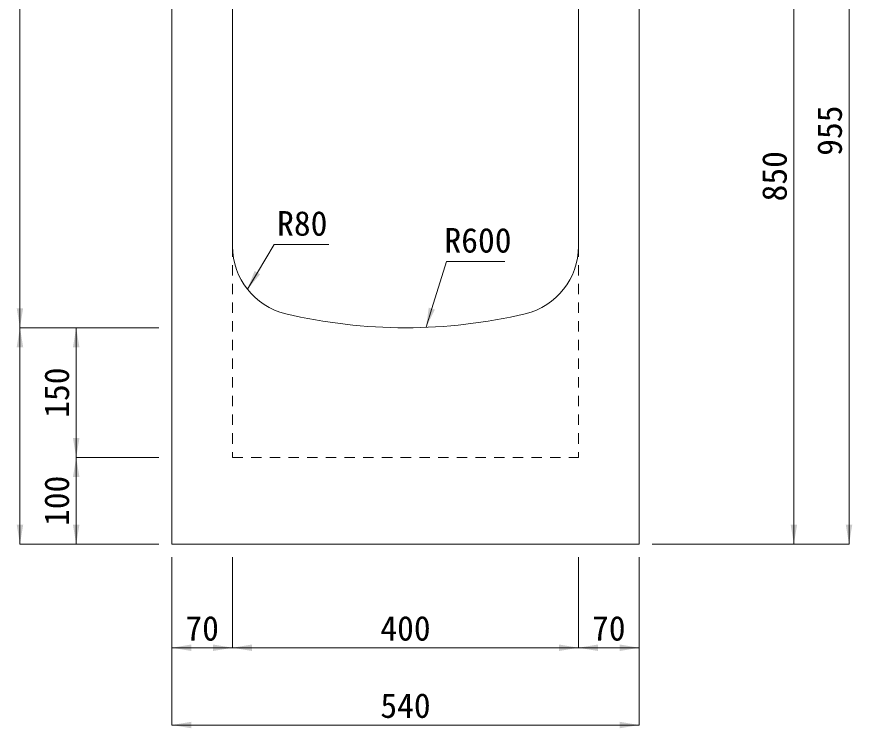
# Model space of a CAD drawing. Units: millimetres at full size, sheet at 1:40. Extents: x 69750 to 116230, y -28801 to 513.
# Drawn here: x 75683 to 76649, y -23222 to -22400 of the extents above; entities that cross this region are included whole.
import ezdxf
from ezdxf.enums import TextEntityAlignment as Align

# ---------------------------------------------------------------- set-up
doc = ezdxf.new("R2010")
doc.units = ezdxf.units.MM
doc.header["$LTSCALE"] = 40
doc.linetypes.add('USER1', pattern=[0.54, 0.3, -0.24])
for name, color, linetype, lineweight in [('寸法線', 7, 'Continuous', 9), ('引出線', 4, 'Continuous', 9), ('本体', 7, 'Continuous', 20)]:
    doc.layers.add(name, color=color, linetype=linetype, lineweight=lineweight)
doc.styles.add('ＭＳ ゴシック', font='')
doc.styles.get('ＭＳ ゴシック').set_extended_font_data('MS Gothic')

# ---------------------------------------------------------------- blocks, each defined once
blk = doc.blocks.new('filled_arrow')
at = {"color": 0, "linetype": 'Continuous', "lineweight": -2}
blk.add_solid([(7.5, 1.25), (0, 0), (7.5, -1.25)], dxfattribs=at)

msp = doc.modelspace()

# ---------------------------------------------------------------- linework, layer by layer
at = {"layer": '寸法線'}
for p, q in [((76645.26, -23009.24), (76645.26, -22053.84)), ((75687.01, -22159.24), (75687.01, -22759.24)), ((76581.52, -22159.24), (76581.52, -23009.24)), ((75847.61, -22759.24), (75687.01, -22759.24)), ((75687.01, -22759.24), (75687.01, -23009.24)), ((75847.61, -22759.24), (75687.01, -22759.24)), ((75752, -22909.24), (75752, -22759.24)), ((75847.61, -22759.24), (75752, -22759.24)), ((75752, -23009.24), (75752, -22909.24)), ((75847.61, -22909.24), (75752, -22909.24)), ((75847.61, -22909.24), (75752, -22909.24)), ((75847.61, -23009.24), (75687.01, -23009.24)), ((75847.61, -23009.24), (75752, -23009.24)), ((76417.61, -23009.24), (76581.52, -23009.24)), ((76563.08, -23009.24), (76645.26, -23009.24)), ((75862.61, -23024.24), (75862.61, -23128.99)), ((75862.61, -23024.24), (75862.61, -23218.28)), ((75932.61, -23024.24), (75932.61, -23128.99)), ((75932.61, -23024.24), (75932.61, -23128.99)), ((76332.61, -23024.24), (76332.61, -23128.99)), ((76332.61, -23024.24), (76332.61, -23128.99)), ((76402.61, -23024.24), (76402.61, -23128.99)), ((76402.61, -23024.24), (76402.61, -23218.28)), ((75862.61, -23128.99), (75932.61, -23128.99)), ((75932.61, -23128.99), (76332.61, -23128.99)), ((76332.61, -23128.99), (76402.61, -23128.99)), ((75862.61, -23218.28), (76402.61, -23218.28))]:
    msp.add_line(p, q, dxfattribs=at)
at = {"layer": '引出線'}
for points in [[(75949.86, -22714.82), (75961.43, -22695.53), (75980.92, -22663.05), (76044.19, -22663.05)], [(76156.33, -22758.62), (76163.06, -22737.15), (76180.18, -22682.55), (76247.28, -22682.55)]]:
    msp.add_lwpolyline(points, dxfattribs=at)
at = {"layer": '本体'}
for p, q in [((76402.61, -22059.84), (76402.61, -23009.24)), ((75862.61, -22159.24), (75862.61, -23009.24)), ((75932.61, -22665.21), (75932.61, -22159.24)), ((76332.61, -22665.21), (76332.61, -22159.24)), ((75862.61, -23009.24), (76402.61, -23009.24))]:
    msp.add_line(p, q, dxfattribs=at)
at = {"layer": '本体', "linetype": 'USER1', "lineweight": 9}
for p, q in [((75932.61, -22665.21), (75932.61, -22909.24)), ((76332.61, -22665.21), (76332.61, -22909.24)), ((75932.61, -22909.24), (76332.61, -22909.24))]:
    msp.add_line(p, q, dxfattribs=at)
at = {"layer": '本体'}
for centre, radius, start, end in [((76012.61, -22665.21), 80, 180, 256.65763), ((76252.61, -22665.21), 80, 283.34228, 0), ((76132.61, -22159.24), 600, 256.65763, 283.34228)]:
    msp.add_arc(centre, radius, start, end, dxfattribs=at)

# ---------------------------------------------------------------- block references
at = {"layer": '寸法線', "xscale": 3, "yscale": 3}
for p, rotation in [((75687.01, -22759.24), 90), ((75687.01, -22759.24), 270), ((75752, -22759.24), 270), ((75752, -22909.24), 90), ((75752, -22909.24), 270), ((75687.01, -23009.24), 90), ((75752, -23009.24), 90), ((76581.52, -23009.24), 90), ((76645.26, -23009.24), 90), ((75932.61, -23128.99), 180), ((76332.61, -23128.99), 180), ((76402.61, -23128.99), 180), ((76402.61, -23218.28), 180)]:
    msp.add_blockref('filled_arrow', p, dxfattribs=dict(at, rotation=rotation))
for p in [(75862.61, -23128.99), (75932.61, -23128.99), (76332.61, -23128.99), (75862.61, -23218.28)]:
    msp.add_blockref('filled_arrow', p, dxfattribs=at)
at = {"layer": '引出線', "xscale": 3, "yscale": 3}
for p, rotation in [((75949.86, -22714.82), 59), ((76156.33, -22758.62), 72.6)]:
    msp.add_blockref('filled_arrow', p, dxfattribs=dict(at, rotation=rotation))

# ---------------------------------------------------------------- texts
at = {"layer": '寸法線', "style": 'ＭＳ ゴシック'}
for s, p in [('955', (76622.76, -22531.54)), ('850', (76559.02, -22584.24)), ('150', (75729.5, -22834.24)), ('100', (75729.5, -22959.24))]:
    msp.add_text(s, height=28.48, rotation=90, dxfattribs=at).set_placement(p, align=Align.MIDDLE_CENTER)
for s, p in [('70', (75897.61, -23106.49)), ('400', (76132.61, -23106.49)), ('70', (76367.61, -23106.49)), ('540', (76132.61, -23195.78))]:
    msp.add_text(s, height=28.48, dxfattribs=at).set_placement(p, align=Align.MIDDLE_CENTER)
at = {"layer": '引出線', "style": 'ＭＳ ゴシック'}
for s, p in [('R80', (76013.31, -22638.67)), ('R600', (76216.4, -22658.18))]:
    msp.add_text(s, height=28.48, dxfattribs=at).set_placement(p, align=Align.MIDDLE_CENTER)

doc.saveas('drawing.dxf')
